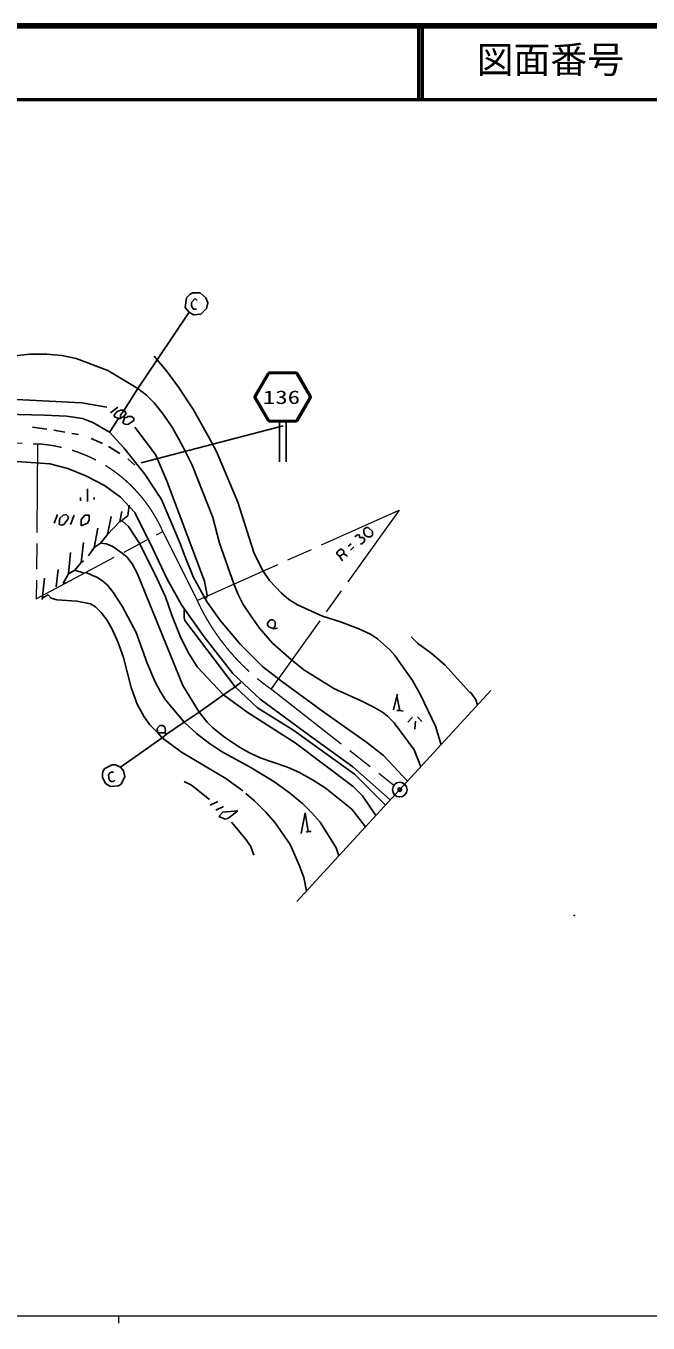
# Model space of a CAD drawing. Units: millimetres, scale not verified. Extents: x -34711 to 605289, y -54262 to 305738.
# Drawn here: x 380731 to 465176, y 129738 to 305738 of the extents above; entities that cross this region are included whole.
import ezdxf
from ezdxf.enums import TextEntityAlignment as Align

# ---------------------------------------------------------------- set-up
doc = ezdxf.new("R2010")
doc.units = ezdxf.units.MM
doc.header["$LTSCALE"] = 1000
doc.header["$PDMODE"] = 32
doc.header["$PDSIZE"] = 500
doc.linetypes.add('CHAIN', pattern=[18.5, 12, -1.5, 3.5, -1.5])
for name, color, linetype, lineweight in [('M-BGD', 7, 'Continuous', 25), ('M-BMK', 2, 'CHAIN', 13), ('M-BMK-LINE', 30, 'Continuous', 25), ('M-BMK-SRVR', 3, 'Continuous', 25), ('M-STR-STRC', 7, 'Continuous', 25), ('M-SUV', 7, 'Continuous', 13), ('M-TTL', 2, 'Continuous', 140), ('M-TTL-LINE', 7, 'Continuous', 50), ('M-TTL-TXT', 7, 'Continuous', 13)]:
    doc.layers.add(name, color=color, linetype=linetype, lineweight=lineweight)
doc.layers.add('M-OTRS', color=6, linetype='Continuous')
doc.styles.add('ＭＳ ゴシック', font='')
doc.styles.get('ＭＳ ゴシック').set_extended_font_data('MS Gothic')

# ---------------------------------------------------------------- blocks, each defined once
blk = doc.blocks.new('BUHIN1')
at = {"color": 3, "linetype": 'Continuous', "lineweight": 25}
for radius in [995, 30]:
    blk.add_circle((0, 0), radius, dxfattribs=at)

msp = doc.modelspace()

# ---------------------------------------------------------------- linework, layer by layer
at = {"layer": 'M-BGD'}
for p, q in [((402533, 268827), (403041, 269335)), ((403041, 269335), (403379, 269505)), ((403379, 269505), (404395, 269505)), ((404395, 269505), (405157, 268827)), ((402363, 267557), (402533, 268827)), ((402871, 266880), (402363, 267557)), ((403718, 268743), (403210, 268235)), ((403210, 268235), (403210, 267811)), ((403210, 267811), (403379, 267388)), ((403972, 268489), (403718, 268743)), ((405157, 268827), (405411, 268150)), ((405411, 268150), (405242, 267388)), ((402871, 266880), (398553, 260445)), ((403464, 266541), (402871, 266880)), ((403379, 267388), (403549, 267303)), ((404480, 266626), (403464, 266541)), ((403549, 267303), (403887, 267303)), ((405242, 267388), (404480, 266626)), ((378826, 260953), (381281, 261207)), ((381281, 261207), (383567, 261207)), ((383567, 261207), (385599, 261038)), ((385599, 261038), (387547, 260615)), ((387547, 260615), (391865, 259006)), ((398130, 260953), (398553, 260445)), ((391865, 259006), (395929, 256551)), ((398553, 260445), (395929, 256551)), ((398553, 260445), (399823, 258921)), ((399823, 258921), (401432, 256720)), ((374931, 255281), (388309, 254603)), ((395929, 256551), (394066, 253587)), ((395929, 256551), (397114, 255619)), ((397114, 255619), (398130, 254603)), ((401432, 256720), (403464, 253672)), ((388309, 254603), (391695, 254011)), ((393219, 254011), (392203, 253249)), ((393558, 253587), (393135, 253418)), ((394066, 253587), (393558, 252910)), ((394066, 253587), (393558, 253587)), ((394066, 253587), (394320, 253164)), ((398130, 254603), (399231, 253249)), ((403464, 253672), (405665, 249777)), ((383252, 252907), (377916, 253072)), ((386231, 252783), (383252, 252907)), ((388388, 252464), (386231, 252783)), ((389811, 251947), (388388, 252464)), ((392096, 250632), (389811, 251947)), ((393304, 252487), (392034, 250539)), ((393135, 253418), (392711, 252910)), ((392711, 252910), (392711, 252741)), ((392711, 252741), (393304, 252487)), ((393558, 252487), (393304, 252487)), ((393558, 252910), (393558, 252487)), ((393558, 252487), (393981, 252741)), ((393897, 251894), (394066, 252402)), ((394151, 251725), (393897, 251894)), ((393981, 252741), (394066, 252656)), ((394320, 253164), (394066, 252825)), ((394066, 252825), (394066, 252656)), ((394066, 252656), (394320, 252571)), ((394066, 252402), (394066, 252656)), ((394574, 251640), (394151, 251725)), ((394320, 252571), (394574, 252741)), ((394574, 252741), (395082, 252741)), ((395336, 252148), (394574, 251640)), ((395082, 252741), (395421, 252487)), ((395421, 252487), (395336, 252148)), ((399231, 253249), (400585, 251301)), ((381620, 251301), (383567, 251047)), ((384499, 250878), (386023, 250624)), ((386954, 250455), (387885, 250285)), ((394027, 248492), (392096, 250632)), ((395505, 251301), (398299, 247576)), ((400585, 251301), (402025, 248677)), ((389579, 249777), (391103, 249100)), ((391949, 248677), (393473, 247745)), ((396886, 244919), (394027, 248492)), ((402025, 248677), (403295, 246137)), ((405665, 249777), (406597, 247999)), ((379479, 246643), (383982, 246322)), ((394574, 246983), (395505, 246137)), ((398299, 247576), (399823, 244105)), ((406597, 247999), (409475, 241141)), ((383982, 246322), (386427, 245669)), ((386427, 245669), (388847, 244702)), ((388847, 244702), (391396, 243380)), ((399115, 241474), (396886, 244919)), ((403295, 246137), (406089, 239025)), ((389071, 242919), (389071, 241226)), ((391396, 243380), (393583, 241777)), ((399823, 244105), (404988, 230389)), ((388139, 241734), (388139, 241311)), ((390002, 241734), (390002, 241480)), ((393583, 241777), (395491, 239699)), ((401666, 235521), (399115, 241474)), ((409475, 241141), (411677, 234283)), ((385007, 239448), (384583, 238263)), ((385345, 238940), (385769, 239363)), ((385769, 239363), (386192, 239448)), ((386192, 239448), (386446, 239194)), ((387293, 239363), (386785, 238093)), ((388224, 238771), (388732, 239363)), ((388732, 239363), (389325, 239363)), ((389325, 239363), (389325, 238686)), ((393727, 239871), (393473, 238517)), ((394743, 240718), (394574, 239279)), ((395491, 239699), (397992, 234689)), ((385261, 238093), (385345, 238940)), ((385599, 238009), (385261, 238093)), ((385853, 238093), (385599, 238009)), ((386446, 238855), (385853, 238093)), ((386446, 239194), (386446, 238855)), ((388224, 237924), (388224, 238771)), ((389071, 238263), (388224, 237924)), ((389325, 238686), (389071, 238263)), ((392288, 239194), (391780, 236739)), ((393473, 238517), (391780, 236739)), ((393473, 238517), (393812, 238601)), ((393897, 238771), (393812, 238601)), ((393812, 238601), (394659, 237839)), ((394574, 239279), (393897, 238771)), ((394659, 237839), (396183, 235469)), ((406089, 239025), (407020, 235553)), ((426578, 237416), (426917, 237670)), ((426917, 237670), (427171, 237670)), ((427171, 237670), (427763, 237162)), ((390510, 237585), (390002, 234961)), ((391780, 236739), (390849, 235553)), ((425393, 236400), (425647, 236654)), ((425647, 236654), (425901, 236739)), ((425901, 236739), (425985, 236569)), ((425985, 236569), (425985, 236315)), ((425985, 236315), (426493, 236315)), ((426493, 236315), (426747, 236061)), ((426578, 236908), (426578, 237416)), ((426832, 236569), (426578, 236908)), ((426747, 236061), (426663, 235723)), ((427171, 236400), (426832, 236569)), ((427509, 236400), (427171, 236400)), ((427763, 236654), (427509, 236400)), ((427763, 237162), (427763, 236654)), ((386785, 234283), (386531, 231405)), ((388563, 235638), (388224, 232929)), ((390002, 234961), (389240, 233860)), ((390849, 235553), (390002, 234961)), ((390849, 235553), (391611, 235469)), ((391611, 235469), (392457, 235130)), ((392457, 235130), (393812, 234199)), ((393812, 234199), (394405, 233691)), ((396183, 235469), (398553, 230727)), ((397992, 234689), (399839, 230776)), ((402255, 233952), (401666, 235521)), ((407020, 235553), (408967, 230050)), ((411677, 234283), (412862, 231913)), ((423107, 234537), (422937, 234283)), ((422937, 234283), (422937, 234114)), ((422937, 234114), (423276, 233775)), ((423530, 234791), (423107, 234537)), ((423869, 234114), (423276, 233775)), ((423869, 234453), (423530, 234791)), ((423869, 234114), (423869, 234453)), ((423869, 234114), (424377, 233775)), ((424885, 235469), (424461, 235130)), ((425223, 235045), (424800, 234622)), ((426324, 235469), (426155, 235469)), ((426663, 235723), (426324, 235469)), ((388224, 232929), (387377, 231913)), ((388563, 233183), (388224, 232929)), ((394405, 233691), (395167, 232759)), ((395167, 232759), (395844, 231489)), ((403484, 230884), (402255, 233952)), ((423276, 233775), (423699, 233183)), ((383229, 230812), (382975, 228357)), ((385091, 231997), (384837, 229627)), ((386531, 231405), (385769, 230135)), ((387377, 231913), (386531, 231405)), ((387377, 231913), (388647, 231489)), ((388901, 231574), (389663, 231235)), ((389663, 231235), (390425, 230897)), ((390425, 230897), (391187, 230389)), ((395844, 231489), (402025, 216249)), ((398553, 230727), (399654, 228272)), ((399839, 230776), (401839, 227212)), ((405321, 227568), (403484, 230884)), ((412862, 231913), (413793, 230473)), ((386192, 230135), (385769, 230135)), ((391187, 230389), (391780, 229881)), ((391780, 229881), (392542, 228949)), ((392542, 228949), (393812, 227002)), ((404988, 230389), (405327, 228441)), ((408967, 230050), (409475, 228695)), ((413793, 230473), (415402, 228780)), ((382890, 227933), (382975, 228103)), ((383059, 228187), (382975, 228357)), ((382975, 228103), (382975, 228357)), ((383737, 228526), (383059, 228187)), ((383737, 228526), (384160, 228103)), ((384160, 228103), (384922, 227849)), ((384922, 227849), (387631, 227679)), ((387631, 227679), (389494, 227341)), ((389494, 227341), (390171, 226917)), ((399654, 228272), (400585, 225647)), ((401839, 227212), (404942, 222828)), ((405327, 228441), (405242, 228103)), ((407137, 225026), (405321, 227568)), ((409475, 228695), (410237, 227256)), ((410237, 227256), (411169, 225817)), ((415402, 228780), (416418, 227933)), ((416418, 227933), (417603, 227171)), ((417603, 227171), (420990, 225647)), ((390171, 226917), (390933, 226155)), ((390933, 226155), (391695, 225139)), ((393812, 227002), (395675, 223446)), ((400585, 225647), (401686, 222938)), ((402194, 226579), (402194, 225478)), ((402194, 225478), (402279, 225055)), ((411169, 225817), (412439, 224039)), ((420990, 225647), (423445, 224885)), ((391695, 225139), (392457, 223869)), ((392457, 223869), (393219, 222176)), ((402279, 225055), (409137, 216080)), ((409837, 221797), (407137, 225026)), ((412439, 224039), (414217, 222007)), ((413878, 225139), (413539, 224716)), ((413539, 224716), (413539, 224462)), ((413539, 224462), (413709, 224208)), ((413709, 224208), (414386, 223954)), ((414301, 225139), (413878, 225139)), ((414555, 224885), (414301, 225139)), ((414386, 223954), (414555, 224377)), ((414386, 223954), (414894, 224039)), ((414555, 224377), (414555, 224885)), ((423445, 224885), (425901, 223954)), ((425901, 223954), (427509, 223192)), ((393219, 222176), (393981, 220059)), ((395675, 223446), (397199, 219297)), ((401686, 222938), (402702, 220821)), ((404942, 222828), (408825, 217861)), ((412848, 218837), (409837, 221797)), ((414217, 222007), (416757, 219721)), ((427509, 223192), (428441, 222599)), ((428441, 222599), (430134, 221075)), ((433013, 222853), (433859, 222007)), ((433859, 222007), (435722, 220652)), ((393981, 220059), (394997, 215995)), ((402702, 220821), (403972, 218789)), ((430134, 221075), (430811, 220313)), ((430811, 220313), (433182, 216927)), ((435722, 220652), (437585, 219043)), ((397199, 219297), (398215, 216842)), ((403972, 218789), (407528, 214979)), ((415414, 216842), (412848, 218837)), ((416757, 219721), (418450, 218366)), ((418450, 218366), (422514, 215826)), ((437585, 219043), (440971, 215318)), ((398215, 216842), (398977, 215403)), ((408825, 217861), (412507, 214408)), ((409899, 216673), (409137, 216080)), ((421298, 212539), (415414, 216842)), ((433182, 216927), (434283, 214979)), ((394997, 215995), (395844, 213709)), ((398977, 215403), (399654, 214302)), ((402025, 216249), (404226, 212609)), ((407528, 214979), (404226, 212609)), ((409137, 216080), (407528, 214979)), ((407528, 214979), (410745, 212609)), ((409137, 216080), (412185, 213201)), ((422514, 215826), (426324, 214133)), ((431065, 214810), (430642, 212947)), ((431150, 215064), (431065, 214810)), ((431489, 212863), (431065, 214810)), ((434283, 214979), (436315, 210746)), ((440971, 215318), (441141, 215318)), ((441141, 215318), (441818, 214302)), ((395844, 213709), (396775, 212016)), ((399654, 214302), (402194, 211254)), ((412185, 213201), (417095, 210153)), ((412507, 214408), (418524, 209953)), ((426324, 214133), (427848, 213371)), ((427848, 213371), (429118, 212609)), ((441818, 214302), (442031, 213594)), ((396775, 212016), (397537, 210915)), ((402194, 211254), (399823, 209645)), ((404226, 212609), (402194, 211254)), ((402194, 211254), (403887, 209730)), ((404226, 212609), (405327, 211254)), ((405327, 211254), (406089, 210492)), ((410745, 212609), (417265, 208460)), ((427005, 208525), (421298, 212539)), ((429118, 212609), (429795, 212101)), ((429795, 212101), (430727, 211169)), ((431065, 212863), (431489, 212863)), ((431489, 212863), (431912, 212778)), ((433182, 211931), (432589, 211254)), ((433605, 211423), (433521, 210323)), ((433859, 212016), (434452, 211339)), ((397537, 210915), (398638, 209815)), ((398553, 210407), (398892, 210831)), ((398638, 209815), (398553, 210407)), ((398638, 209815), (399569, 209815)), ((398638, 209815), (399231, 209137)), ((398892, 210831), (399315, 210831)), ((399823, 209645), (399231, 209137)), ((399315, 210831), (399569, 210577)), ((399569, 210577), (399654, 210153)), ((399654, 210153), (399569, 209815)), ((399569, 209815), (399823, 209645)), ((403887, 209730), (405665, 208375)), ((406089, 210492), (407697, 209222)), ((417095, 210153), (425308, 204227)), ((418524, 209953), (425096, 205225)), ((430727, 211169), (433436, 207529)), ((436315, 210746), (437076, 208209)), ((399231, 209137), (393558, 205158)), ((399231, 209137), (401855, 207190)), ((405665, 208375), (407274, 207275)), ((407697, 209222), (409729, 207867)), ((409729, 207867), (411084, 207105)), ((417265, 208460), (425139, 202533)), ((429266, 206752), (427005, 208525)), ((401855, 207190), (407867, 203634)), ((407274, 207275), (411169, 205158)), ((411084, 207105), (412523, 206428)), ((412523, 206428), (416249, 205158)), ((432526, 203264), (429266, 206752)), ((433436, 207529), (434325, 205219)), ((391187, 204565), (391103, 204227)), ((391103, 204227), (391103, 203803)), ((391441, 204989), (391187, 204565)), ((392457, 205497), (391441, 204989)), ((392203, 204481), (391949, 204142)), ((392627, 204481), (392203, 204481)), ((392881, 205497), (392457, 205497)), ((393558, 205158), (392881, 205497)), ((393981, 204650), (393558, 205158)), ((394151, 203888), (393981, 204650)), ((411169, 205158), (414386, 203211)), ((416249, 205158), (417773, 204481)), ((417773, 204481), (419635, 203465)), ((425096, 205225), (430185, 200720)), ((425308, 204227), (429529, 200006)), ((391103, 203803), (391526, 202957)), ((391526, 202957), (392203, 202533)), ((391949, 204142), (392034, 203465)), ((392034, 203465), (392288, 203211)), ((392203, 202533), (393304, 202618)), ((392288, 203211), (392627, 203211)), ((392627, 203211), (392796, 203380)), ((393304, 202618), (393643, 202872)), ((393643, 202872), (394151, 203888)), ((402194, 203211), (403210, 202703)), ((403210, 202703), (405665, 200755)), ((407867, 203634), (410153, 201941)), ((414386, 203211), (416503, 201687)), ((419635, 203465), (421329, 202364)), ((425139, 202533), (426409, 201263)), ((410576, 201602), (411761, 200586)), ((416503, 201687), (418281, 200247)), ((421329, 202364), (424969, 199485)), ((426409, 201263), (428222, 198587)), ((406766, 200501), (405750, 199993)), ((407528, 199824), (406512, 199316)), ((406935, 198469), (407443, 199062)), ((407443, 199062), (409475, 199231)), ((409475, 199231), (408121, 198215)), ((411761, 200586), (413285, 199062)), ((413285, 199062), (414555, 197623)), ((418619, 198977), (418111, 196183)), ((418281, 200247), (419551, 198977)), ((419043, 196437), (418619, 198977)), ((419551, 198977), (420651, 197707)), ((424969, 199485), (426838, 197082)), ((407782, 198131), (406935, 198469)), ((408121, 198215), (407782, 198131)), ((408629, 197707), (410491, 195506)), ((414555, 197623), (416587, 194659)), ((420651, 197707), (422853, 194236)), ((410491, 195506), (411253, 194405)), ((419043, 196437), (418789, 196353)), ((419043, 196437), (419466, 196437)), ((411253, 194405), (411677, 193220)), ((416587, 194659), (417857, 191781)), ((422853, 194236), (423216, 193146)), ((417857, 191781), (418450, 190172)), ((418450, 190172), (418799, 188345))]:
    msp.add_line(p, q, dxfattribs=at)
for radius in [31.3, 25, 18.8, 12.5, 6.3]:
    msp.add_circle((455158, 185047), radius, dxfattribs=at)
at = {"layer": 'M-BMK'}
for p, q in [((368243, 249777), (382297, 249015)), ((382297, 249015), (382128, 228018)), ((403972, 227764), (431404, 240041)), ((431404, 240041), (414001, 215777)), ((382128, 228018), (399315, 237162)), ((399315, 237162), (403972, 227764)), ((399315, 237162), (403972, 227764)), ((414047, 215741), (430685, 202736)), ((414047, 215741), (430685, 202736))]:
    msp.add_line(p, q, dxfattribs=at)
for centre, radius, start, end in [((381032, 229055), 20000, 23.91287, 86.37286), ((431202, 240356), 30000, 204.81877, 235.01648)]:
    msp.add_arc(centre, radius, start, end, dxfattribs=at)
at = {"layer": 'M-BMK-LINE'}
msp.add_line((417519, 186955), (443850, 215572), dxfattribs=at)
at = {"layer": 'M-OTRS'}
msp.add_point((431474, 202120), dxfattribs=at)
at = {"layer": 'M-STR-STRC'}
for p, q in [((413809, 258759), (417360, 258759)), ((411771, 255534), (413549, 258609)), ((411953, 255459), (413705, 258489)), ((413835, 258564), (417334, 258564)), ((417464, 258489), (419216, 255459)), ((417620, 258609), (419398, 255534)), ((411771, 255234), (413549, 252159)), ((411953, 255309), (413705, 252279)), ((419216, 255309), (417464, 252279)), ((419398, 255234), (417620, 252159)), ((413809, 252009), (417360, 252009)), ((417334, 252204), (413835, 252204)), ((415135, 246593), (415135, 252009)), ((416035, 252009), (416035, 246593)), ((415667, 251483), (396389, 246466))]:
    msp.add_line(p, q, dxfattribs=at)
for centre, radius, start, end in [((413809, 258459), 300, 90, 149.96338), ((417360, 258459), 300, 30.03671, 90), ((413835, 258414), 150, 90, 149.96338), ((417334, 258414), 150, 30.03671, 90), ((412031, 255384), 300, 149.96338, 210.0369), ((412083, 255384), 150, 149.96338, 210.0369), ((419086, 255384), 150, 329.96333, 30.03671), ((419138, 255384), 300, 329.96333, 30.03671), ((413809, 252309), 300, 210.0369, 270), ((413835, 252354), 150, 210.0369, 270), ((417334, 252354), 150, 270, 329.96333), ((417360, 252309), 300, 270, 329.96333)]:
    msp.add_arc(centre, radius, start, end, dxfattribs=at)
at = {"layer": 'M-SUV'}
for p, q in [((-34711, 130738), (504289, 130738)), ((393289, 130738), (393289, 129738))]:
    msp.add_line(p, q, dxfattribs=at)
at = {"layer": 'M-TTL'}
msp.add_line((605289, 305738), (-34711, 305738), dxfattribs=at)
at = {"layer": 'M-TTL-LINE'}
for p, q in [((434035, 305738), (434035, 295738)), ((434535, 305738), (434535, 295738)), ((-34711, 295738), (605289, 295738))]:
    msp.add_line(p, q, dxfattribs=at)

# ---------------------------------------------------------------- block references
at = {"layer": 'M-BMK-SRVR'}
msp.add_blockref('BUHIN1', (431473, 202120), dxfattribs=at)

# ---------------------------------------------------------------- texts
at = {"layer": 'M-STR-STRC', "style": 'ＭＳ ゴシック', "width": 1.35}
msp.add_text('136', height=1833, dxfattribs=at).set_placement((412891, 253896), align=Align.BOTTOM_LEFT)
at = {"layer": 'M-TTL-TXT', "style": 'ＭＳ ゴシック'}
msp.add_text('図面番号', height=3666, dxfattribs=at).set_placement((441910, 298238), align=Align.BOTTOM_LEFT)

doc.saveas('drawing.dxf')
